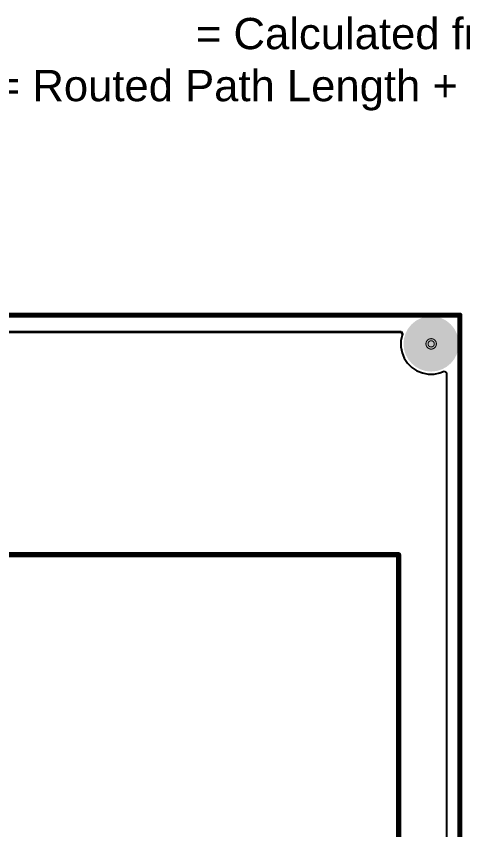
# Model space of a CAD drawing. Header units: millimetres. Extents: x -6 to 194, y -120 to 229.
# Drawn here: x 49.35 to 71.14, y 134.73 to 174.43 of the extents above; entities that cross this region are included whole.
import ezdxf

# ---------------------------------------------------------------- set-up
doc = ezdxf.new("R2010")
doc.units = ezdxf.units.MM
for name, color, linetype in [('BottomLayer', 5, 'Continuous'), ('BottomSolder', 6, 'Continuous'), ('DrillDrawing', 1, 'Continuous'), ('Mechanical2', 216, 'Continuous'), ('MultiLayer', 9, 'Continuous'), ('PadHoleLayer', 156, 'Continuous'), ('TopLayer', 1, 'Continuous'), ('TopOverlay', 2, 'Continuous'), ('TopSolder', 216, 'Continuous')]:
    doc.layers.add(name, color=color, linetype=linetype)
doc.styles.add('Arial', font='', dxfattribs={"height": 0.2})
doc.styles.get('Arial').set_extended_font_data('Arial')

msp = doc.modelspace()

# ---------------------------------------------------------------- hatches: boundary and pattern name
at = {"layer": 'BottomLayer'}
h = msp.add_hatch(color=5, dxfattribs=at)
edge = h.paths.add_edge_path()
edge.add_arc((69.602, 158.442), 1.3, 0, 360)
at = {"layer": 'BottomSolder'}
h = msp.add_hatch(color=6, dxfattribs=at)
edge = h.paths.add_edge_path()
edge.add_arc((69.602, 158.442), 1.35, 0, 360)
at = {"layer": 'MultiLayer'}
h = msp.add_hatch(color=9, dxfattribs=at)
edge = h.paths.add_edge_path()
edge.add_arc((69.602, 158.442), 1.3, 0, 360)
at = {"layer": 'PadHoleLayer'}
h = msp.add_hatch(color=156, dxfattribs=at)
edge = h.paths.add_edge_path()
edge.add_arc((69.602, 158.442), 1, 0, 360)
at = {"layer": 'TopLayer'}
h = msp.add_hatch(color=1, dxfattribs=at)
edge = h.paths.add_edge_path()
edge.add_arc((69.602, 158.442), 1.3, 0, 360)
at = {"layer": 'TopSolder'}
h = msp.add_hatch(color=216, dxfattribs=at)
edge = h.paths.add_edge_path()
edge.add_arc((69.602, 158.442), 1.35, 0, 360)

# ---------------------------------------------------------------- linework, layer by layer
at = {"layer": 'BottomLayer'}
for p, q in [((2.875, 159.019), (68.127, 159.019)), ((68.181, 158.873), (68.124, 158.588)), ((68.127, 159.019), (68.198, 158.914)), ((68.198, 158.914), (68.181, 158.873)), ((68.124, 158.588), (68.124, 158.297)), ((68.124, 158.297), (68.181, 158.011)), ((68.181, 158.011), (68.292, 157.742)), ((68.292, 157.742), (68.454, 157.5)), ((68.454, 157.5), (68.66, 157.294)), ((68.66, 157.294), (68.902, 157.133)), ((68.902, 157.133), (69.171, 157.021)), ((69.171, 157.021), (69.456, 156.964)), ((69.456, 156.964), (69.748, 156.964)), ((69.748, 156.964), (70.033, 157.021)), ((70.033, 157.021), (70.231, 157.103)), ((70.231, 157.103), (70.358, 157.023)), ((70.358, 157.023), (70.358, 81.34))]:
    msp.add_line(p, q, dxfattribs=at)
at = {"layer": 'DrillDrawing'}
for points, const_width in [([(69.856, 158.442, 1), (69.348, 158.442, 1)], 0.0508), ([(69.335, 158.442, 1), (69.361, 158.442, 1)], 0.0254), ([(69.754, 158.442, 1), (69.45, 158.442, 1)], 0.0508), ([(69.437, 158.442, 1), (69.462, 158.442, 1)], 0.0254), ([(69.742, 158.442, 1), (69.767, 158.442, 1)], 0.0254), ([(69.843, 158.442, 1), (69.869, 158.442, 1)], 0.0254)]:
    msp.add_lwpolyline(points, format="xyb", close=True, dxfattribs=dict(at, const_width=const_width))
at = {"layer": 'Mechanical2', "const_width": 0.254}
for points in [[(0, 159.842), (71.002, 159.842)], [(71.002, 159.842), (71.002, 0)]]:
    msp.add_lwpolyline(points, dxfattribs=at)
at = {"layer": 'Mechanical2', "const_width": 0.127}
msp.add_lwpolyline([(70.939, 159.842, 1), (71.066, 159.842, 1)], format="xyb", close=True, dxfattribs=at)
msp.add_lwpolyline([(70.939, 159.842, 1), (71.066, 159.842, 1)], format="xyb", close=True, dxfattribs=at)
at = {"layer": 'TopLayer'}
for p, q in [((2.864, 159.045), (68.138, 159.045)), ((68.181, 158.873), (68.124, 158.588)), ((68.138, 159.045), (68.208, 158.939)), ((68.208, 158.939), (68.181, 158.873)), ((68.124, 158.588), (68.124, 158.297)), ((68.124, 158.297), (68.181, 158.011)), ((68.181, 158.011), (68.292, 157.742)), ((68.292, 157.742), (68.454, 157.5)), ((68.454, 157.5), (68.66, 157.294)), ((68.66, 157.294), (68.902, 157.133)), ((68.902, 157.133), (69.171, 157.021)), ((69.171, 157.021), (69.456, 156.964)), ((69.456, 156.964), (69.748, 156.964)), ((69.748, 156.964), (70.033, 157.021)), ((70.033, 157.021), (70.231, 157.103)), ((70.231, 157.103), (70.358, 157.023)), ((70.358, 157.023), (70.358, 81.34))]:
    msp.add_line(p, q, dxfattribs=at)
at = {"layer": 'TopOverlay', "const_width": 0.254}
for points in [[(3.012, 148.154), (68.012, 148.154)], [(68.012, 35.154), (68.012, 148.154)]]:
    msp.add_lwpolyline(points, dxfattribs=at)
at = {"layer": 'TopOverlay', "const_width": 0.127}
msp.add_lwpolyline([(67.948, 148.154, 1), (68.075, 148.154, 1)], format="xyb", close=True, dxfattribs=at)
msp.add_lwpolyline([(67.948, 148.154, 1), (68.075, 148.154, 1)], format="xyb", close=True, dxfattribs=at)

# ---------------------------------------------------------------- texts
at = {"layer": 'DrillDrawing', "style": 'Arial'}
for s, p in [('= Calculated from tool start centre position to tool end centre position.', (58.117, 172.822)), (' = Routed Path Length + Tool Size = Slot length as defined in the PCB layout', (47.707, 170.283))]:
    msp.add_text(s, height=1.524, dxfattribs=at).set_placement(p)

doc.saveas('drawing.dxf')
